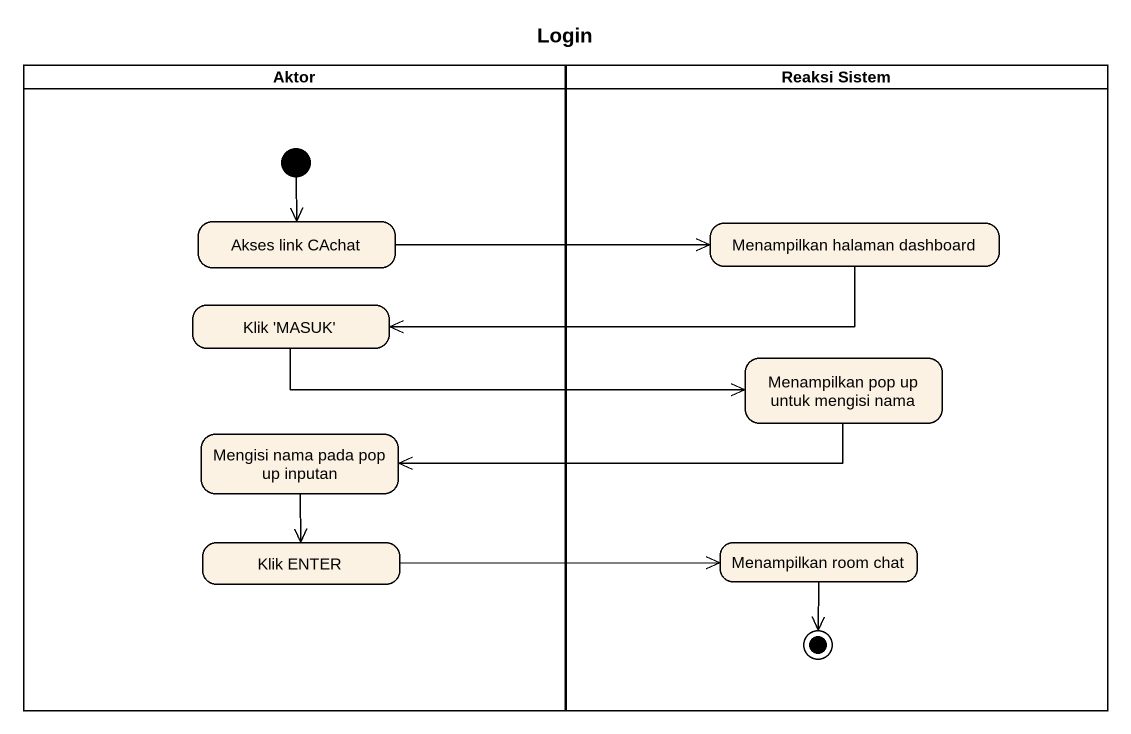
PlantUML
@startuml
title Login
hide empty description
state Aktor <<partition>> {
  state "Akses link CAchat" as Akses_link_CAchat
  state "Klik 'MASUK'" as Klik_MASUK
  state "Mengisi nama pada pop up inputan" as Mengisi_nama_pada_pop_up
  state "Klik ENTER" as Klik_ENTER
  [*] --> Akses_link_CAchat
}
state "Reaksi Sistem" as Reaksi_Sistem <<partition>> {
  state "Menampilkan halaman dashboard" as Menampilkan_halaman
  state "Menampilkan pop up untuk mengisi nama" as Menampilkan_pop_up_untuk
  state "Menampilkan room chat" as Menampilkan_room_chat
  Menampilkan_room_chat --> [*]
}
Akses_link_CAchat -right-> Menampilkan_halaman
Menampilkan_halaman -left-> Klik_MASUK
Klik_MASUK -right-> Menampilkan_pop_up_untuk
Menampilkan_pop_up_untuk -left-> Mengisi_nama_pada_pop_up
Mengisi_nama_pada_pop_up --> Klik_ENTER
Klik_ENTER -right-> Menampilkan_room_chat
@enduml
